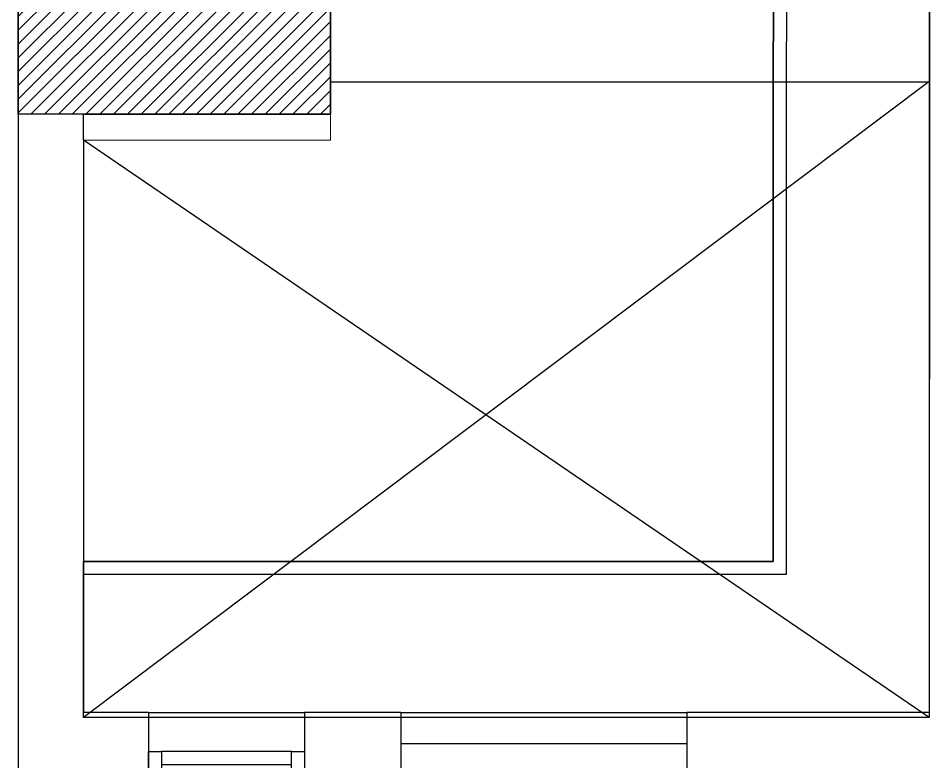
# Model space of a CAD drawing. Extents: x -678889171 to 586587, y -792238163 to 335485.
# Drawn here: x 79990 to 83494, y 73387 to 76246 of the extents above; entities that cross this region are included whole.
import ezdxf

# ---------------------------------------------------------------- set-up
doc = ezdxf.new("R2010")
doc.units = 0
doc.header["$MEASUREMENT"] = 0
doc.linetypes.add('XR-A-9TH-FLOOR$0$XR-A-CORE$0$$0$HIDDEN-Z', pattern=[3, 2, -1])
doc.linetypes.add('XR-Ducts$0$XR-A-CORE$0$$0$HIDDEN-Z', pattern=[3, 2, -1])
for name, color, linetype in [('XR-A-9TH-FLOOR$0$A-WALL', 252, 'Continuous'), ('XR-A-col-910$0$A-COLS', 252, 'Continuous'), ('XR-A-col-910$0$A-COLS-PATT', 252, 'Continuous'), ('XR-A-ST Cat Walk$0$A-FLOR-HRAL', 252, 'Continuous'), ('XR-A-ST Cat Walk$0$A-FLOR-STRS', 252, 'Continuous'), ('XR-A-TYP35$0$XR-A-TYP-3-9-10$0$A-WALL', 252, 'Continuous'), ('XR-A-TYP35$0$XR-A-TYP-3-9-10$0$A-WALL-PRHT', 252, 'Continuous'), ('XR-A-TYP35$0$XR-A-TYP-3-9-10$0$XR-A-TYP-2-4-6-7-8$0$A-GLAZ', 252, 'Continuous'), ('XR-Ducts$0$XR-A-CORE$0$$0$61-EGY-21-AR-1-GR-0A$0$A-FLOR-OPEN', 252, 'Continuous')]:
    doc.layers.add(name, color=color, linetype=linetype)
for name, color, linetype, lineweight in [('XR-A-9TH-FLOOR$0$XR-A-CORE$0$$0$A-DOOR-OVHD', 252, 'XR-A-9TH-FLOOR$0$XR-A-CORE$0$$0$HIDDEN-Z', 9), ('XR-A-col-910$0$MOD-COL', 252, 'Continuous', 50), ('XR-Ducts$0$XR-A-CORE$0$$0$A-DOOR-OVHD', 252, 'XR-Ducts$0$XR-A-CORE$0$$0$HIDDEN-Z', 9)]:
    doc.layers.add(name, color=color, linetype=linetype, lineweight=lineweight)

# ---------------------------------------------------------------- blocks, each defined once
blk = doc.blocks.new('XR-A-ST Cat Walk')
at = {"layer": 'XR-A-ST Cat Walk$0$A-FLOR-HRAL'}
for points in [[(83591.5, 63055.6), (83591.5, 64685), (85743.9, 64684.1), (85742.1, 60585), (83041.4, 60584.9)], [(83641.5, 63055.6), (83641.5, 64635), (85693.9, 64634.1), (85692.1, 60635), (83041.4, 60634.9)]]:
    blk.add_lwpolyline(points, dxfattribs=at)
at = {"layer": 'XR-A-ST Cat Walk$0$A-FLOR-STRS'}
blk.add_lwpolyline([(83041.5, 63055), (83039.2, 65235), (86294.2, 65235), (86291.8, 60035), (83041.4, 60034.9), (83041.2, 60634.9), (85692.1, 60635), (85693.9, 64635), (83639.8, 64635), (83641.5, 63055.6)], dxfattribs=at)
blk = doc.blocks.new('*U1529')
at = {"layer": 'XR-A-col-910$0$A-COLS-PATT'}
h = blk.add_hatch(dxfattribs=at)
h.set_pattern_fill('ANSI31', color=256, scale=300)
h.set_pattern_definition([(45, (-700, -300), (-26.516504, 26.516504), [])])
h.paths.add_polyline_path([(-16533.5, 85098.8), (-15333.5, 85098.8), (-15333.5, 84498.8), (-16533.5, 84498.8)])
at = {"layer": 'XR-A-col-910$0$A-COLS'}
blk.add_lwpolyline([(-16533.5, 85098.8), (-15333.5, 85098.8), (-15333.5, 84498.8), (-16533.5, 84498.8)], close=True, dxfattribs=at)
blk = doc.blocks.new('XR-A-col-910')
at = {"layer": 'XR-A-col-910$0$MOD-COL'}
blk.add_blockref('*U1529', (99323.5, -22143.8), dxfattribs=at)
blk = doc.blocks.new('XR-Ducts')
at = {"layer": 'XR-Ducts$0$XR-A-CORE$0$$0$61-EGY-21-AR-1-GR-0A$0$A-FLOR-OPEN'}
for p, q in [((86291.5, 62480), (83041.4, 60035)), ((83990, 62480), (86291.8, 62480)), ((86291.8, 60035), (83041.3, 62255))]:
    blk.add_line(p, q, dxfattribs=at)
at = {"layer": 'XR-Ducts$0$XR-A-CORE$0$$0$A-DOOR-OVHD'}
blk.add_lwpolyline([(83041.5, 65235), (86291.8, 65235), (86291.8, 60035), (83041.4, 60035), (83041.3, 62255), (83990, 62255), (83990, 63055), (83041.5, 63055)], close=True, dxfattribs=at)
blk = doc.blocks.new('*U1405')
at = {"layer": 'XR-A-TYP35$0$XR-A-TYP-3-9-10$0$XR-A-TYP-2-4-6-7-8$0$A-GLAZ'}
for p, q in [((80476.1, 59997.1), (79976.1, 59997.1)), ((79976.1, 59947.1), (80476.1, 59947.1)), ((79976.1, 59897.1), (80476.1, 59897.1))]:
    blk.add_line(p, q, dxfattribs=at)
blk.add_lwpolyline([(79926.1, 60147.1), (80526.1, 60147.1)], dxfattribs=at)
for points in [[(79926.1, 59997.1), (79976.1, 59997.1), (79976.1, 59897.1), (79926.1, 59897.1)], [(80476.1, 59997.1), (80526.1, 59997.1), (80526.1, 59897.1), (80476.1, 59897.1)]]:
    blk.add_lwpolyline(points, close=True, dxfattribs=at)
blk = doc.blocks.new('XR-A-TYP35')
at = {"layer": 'XR-A-TYP35$0$XR-A-TYP-3-9-10$0$A-WALL'}
for p, q in [((82790, 62255), (82790, 52935)), ((83040.6, 62255), (83040.6, 60055.1)), ((83290.6, 60055.1), (83040.6, 60055.1)), ((83290.6, 60055.1), (83290.6, 59805.1)), ((84260.6, 60055.1), (83890.6, 60055.1)), ((83890.6, 60055.1), (83890.6, 59805.1)), ((84260.6, 60055.1), (84260.6, 58185.2)), ((86295, 60055.1), (85360.6, 60055.1)), ((85360.6, 60055.1), (85360.6, 58885.1))]:
    blk.add_line(p, q, dxfattribs=at)
at = {"layer": 'XR-A-TYP35$0$XR-A-TYP-3-9-10$0$A-WALL-PRHT', "ltscale": 0.05}
for p, q in [((84260.6, 60055.1), (85360.6, 60055.1)), ((84260.6, 59935.1), (85360.6, 59935.1))]:
    blk.add_line(p, q, dxfattribs=at)
at = {"layer": 'XR-A-TYP35$0$XR-A-TYP-3-9-10$0$XR-A-TYP-2-4-6-7-8$0$A-GLAZ', "rotation": 359.9994816538302}
blk.add_blockref('*U1405', (3363.9, -91.3), dxfattribs=at)

msp = doc.modelspace()

# ---------------------------------------------------------------- block references
at = {"layer": 'XR-A-9TH-FLOOR$0$A-WALL'}
msp.add_blockref('XR-A-ST Cat Walk', (-2800.4, 13522.1), dxfattribs=at)

# ---------------------------------------------------------------- next in the draw order: block references
msp.add_blockref('XR-A-col-910', (-2800.4, 13522.1), dxfattribs=at)

# ---------------------------------------------------------------- next in the draw order: block references
msp.add_blockref('XR-Ducts', (-2800.4, 13522.1), dxfattribs=at)

# ---------------------------------------------------------------- next in the draw order: linework, layer by layer
at = {"layer": 'XR-A-9TH-FLOOR$0$XR-A-CORE$0$$0$A-DOOR-OVHD'}
msp.add_lwpolyline([(80241, 78757.1), (83491.4, 78757.1), (83491.4, 73557.1), (80241, 73557.1), (80240.9, 75777.1), (81189.6, 75777.1), (81189.6, 76577.1), (80241.1, 76577.1)], close=True, dxfattribs=at)

# ---------------------------------------------------------------- next in the draw order: block references
at = {"layer": 'XR-A-9TH-FLOOR$0$A-WALL'}
msp.add_blockref('XR-A-TYP35', (-2800.4, 13522.1), dxfattribs=at)

# ---------------------------------------------------------------- next in the draw order: linework, layer by layer
for points in [[(79989.6, 76577.1), (79989.6, 75777.1)], [(80240.9, 75777.1), (80240.9, 75877.1), (81189.6, 75877.1), (81189.6, 76477.1), (80239.6, 76477.1), (80239.6, 76577.1)]]:
    msp.add_lwpolyline(points, dxfattribs=at)

doc.saveas('drawing.dxf')
